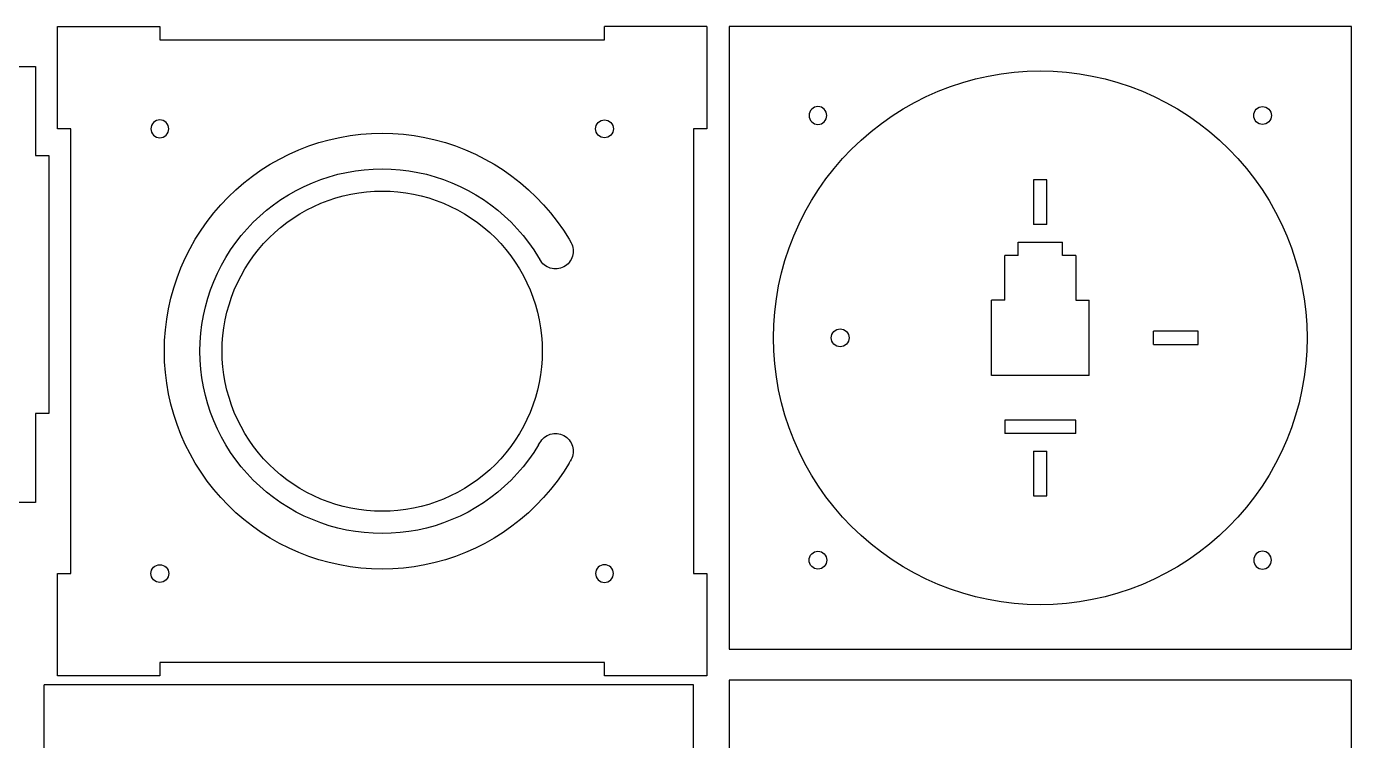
# Model space of a CAD drawing. Header units: metres. Extents: x -70 to 657, y -377 to 70.
# Drawn here: x 359 to 657, y -90.5 to 70 of the extents above; entities that cross this region are included whole.
import ezdxf

# ---------------------------------------------------------------- set-up
doc = ezdxf.new("R2010")
doc.units = ezdxf.units.M

msp = doc.modelspace()

# ---------------------------------------------------------------- linework, layer by layer
for p, q in [((366, 47), (366, 70)), ((366, 70), (389, 70)), ((389, 70), (389, 67)), ((489, 67), (489, 70)), ((512, 70), (489, 70)), ((512, 70), (512, 47)), ((517, 70), (517, -70)), ((657, 70), (517, 70)), ((657, -70), (657, 70)), ((389, 67), (489, 67)), ((341, 61), (361, 61)), ((361, 61), (361, 41)), ((578.2, 59.35), (581.12, 59.71)), ((581.12, 59.71), (584.06, 59.93)), ((584.06, 59.93), (587, 60)), ((587, 60), (589.94, 59.93)), ((589.94, 59.93), (592.88, 59.71)), ((592.88, 59.71), (595.8, 59.35)), ((566.79, 56.49), (569.58, 57.42)), ((569.58, 57.42), (572.42, 58.2)), ((572.42, 58.2), (575.29, 58.85)), ((575.29, 58.85), (578.2, 59.35)), ((595.8, 59.35), (598.71, 58.85)), ((598.71, 58.85), (601.58, 58.2)), ((601.58, 58.2), (604.42, 57.42)), ((604.42, 57.42), (607.21, 56.49)), ((558.72, 52.92), (561.35, 54.24)), ((561.35, 54.24), (564.04, 55.43)), ((564.04, 55.43), (566.79, 56.49)), ((607.21, 56.49), (609.96, 55.43)), ((609.96, 55.43), (612.65, 54.24)), ((612.65, 54.24), (615.28, 52.92)), ((535.15, 50.77), (535.04, 50.39)), ((535.34, 51.11), (535.15, 50.77)), ((535.59, 51.41), (535.34, 51.11)), ((535.89, 51.66), (535.59, 51.41)), ((536.23, 51.85), (535.89, 51.66)), ((536.61, 51.96), (536.23, 51.85)), ((537, 52), (536.61, 51.96)), ((537.39, 51.96), (537, 52)), ((537.77, 51.85), (537.39, 51.96)), ((538.11, 51.66), (537.77, 51.85)), ((538.41, 51.41), (538.11, 51.66)), ((538.66, 51.11), (538.41, 51.41)), ((538.85, 50.77), (538.66, 51.11)), ((538.96, 50.39), (538.85, 50.77)), ((553.67, 49.89), (556.15, 51.46)), ((556.15, 51.46), (558.72, 52.92)), ((615.28, 52.92), (617.85, 51.46)), ((617.85, 51.46), (620.33, 49.89)), ((635.04, 50.39), (635.15, 50.77)), ((635.15, 50.77), (635.34, 51.11)), ((635.34, 51.11), (635.59, 51.41)), ((635.59, 51.41), (635.89, 51.66)), ((635.89, 51.66), (636.23, 51.85)), ((636.23, 51.85), (636.61, 51.96)), ((636.61, 51.96), (637, 52)), ((637, 52), (637.39, 51.96)), ((637.39, 51.96), (637.77, 51.85)), ((637.77, 51.85), (638.11, 51.66)), ((638.11, 51.66), (638.41, 51.41)), ((638.41, 51.41), (638.66, 51.11)), ((638.66, 51.11), (638.85, 50.77)), ((638.85, 50.77), (638.96, 50.39)), ((387.15, 47.77), (387.04, 47.39)), ((387.34, 48.11), (387.15, 47.77)), ((387.59, 48.41), (387.34, 48.11)), ((387.89, 48.66), (387.59, 48.41)), ((388.23, 48.85), (387.89, 48.66)), ((388.61, 48.96), (388.23, 48.85)), ((389, 49), (388.61, 48.96)), ((389.39, 48.96), (389, 49)), ((389.77, 48.85), (389.39, 48.96)), ((390.11, 48.66), (389.77, 48.85)), ((390.41, 48.41), (390.11, 48.66)), ((390.66, 48.11), (390.41, 48.41)), ((390.85, 47.77), (390.66, 48.11)), ((390.96, 47.39), (390.85, 47.77)), ((487.04, 47.39), (487.15, 47.77)), ((487.15, 47.77), (487.34, 48.11)), ((487.34, 48.11), (487.59, 48.41)), ((487.59, 48.41), (487.89, 48.66)), ((487.89, 48.66), (488.23, 48.85)), ((488.23, 48.85), (488.61, 48.96)), ((488.61, 48.96), (489, 49)), ((489, 49), (489.39, 48.96)), ((489.39, 48.96), (489.77, 48.85)), ((489.77, 48.85), (490.11, 48.66)), ((490.11, 48.66), (490.41, 48.41)), ((490.41, 48.41), (490.66, 48.11)), ((490.66, 48.11), (490.85, 47.77)), ((490.85, 47.77), (490.96, 47.39)), ((535.04, 50.39), (535, 50)), ((535, 50), (535.04, 49.61)), ((535.04, 49.61), (535.15, 49.23)), ((535.15, 49.23), (535.34, 48.89)), ((535.34, 48.89), (535.59, 48.59)), ((535.59, 48.59), (535.89, 48.34)), ((535.89, 48.34), (536.23, 48.15)), ((536.23, 48.15), (536.61, 48.04)), ((536.61, 48.04), (537, 48)), ((537, 48), (537.39, 48.04)), ((537.39, 48.04), (537.77, 48.15)), ((537.77, 48.15), (538.11, 48.34)), ((538.11, 48.34), (538.41, 48.59)), ((538.41, 48.59), (538.66, 48.89)), ((538.66, 48.89), (538.85, 49.23)), ((538.85, 49.23), (538.96, 49.61)), ((539, 50), (538.96, 50.39)), ((538.96, 49.61), (539, 50)), ((548.94, 46.38), (551.26, 48.19)), ((551.26, 48.19), (553.67, 49.89)), ((620.33, 49.89), (622.74, 48.19)), ((622.74, 48.19), (625.06, 46.38)), ((635, 50), (635.04, 50.39)), ((635.04, 49.61), (635, 50)), ((635.15, 49.23), (635.04, 49.61)), ((635.34, 48.89), (635.15, 49.23)), ((635.59, 48.59), (635.34, 48.89)), ((635.89, 48.34), (635.59, 48.59)), ((636.23, 48.15), (635.89, 48.34)), ((636.61, 48.04), (636.23, 48.15)), ((637, 48), (636.61, 48.04)), ((637.39, 48.04), (637, 48)), ((637.77, 48.15), (637.39, 48.04)), ((638.11, 48.34), (637.77, 48.15)), ((638.41, 48.59), (638.11, 48.34)), ((638.66, 48.89), (638.41, 48.59)), ((638.85, 49.23), (638.66, 48.89)), ((638.96, 49.61), (638.85, 49.23)), ((638.96, 50.39), (639, 50)), ((639, 50), (638.96, 49.61)), ((369, 47), (366, 47)), ((369, -53), (369, 47)), ((387.04, 47.39), (387, 47)), ((387, 47), (387.04, 46.61)), ((387.04, 46.61), (387.15, 46.23)), ((387.15, 46.23), (387.34, 45.89)), ((387.34, 45.89), (387.59, 45.59)), ((387.59, 45.59), (387.89, 45.34)), ((387.89, 45.34), (388.23, 45.15)), ((388.23, 45.15), (388.61, 45.04)), ((388.61, 45.04), (389, 45)), ((389, 45), (389.39, 45.04)), ((389.39, 45.04), (389.77, 45.15)), ((389.77, 45.15), (390.11, 45.34)), ((390.11, 45.34), (390.41, 45.59)), ((390.41, 45.59), (390.66, 45.89)), ((390.66, 45.89), (390.85, 46.23)), ((390.85, 46.23), (390.96, 46.61)), ((391, 47), (390.96, 47.39)), ((390.96, 46.61), (391, 47)), ((427.09, 44.53), (429.44, 45.06)), ((429.44, 45.06), (431.81, 45.47)), ((431.81, 45.47), (434.2, 45.76)), ((434.2, 45.76), (436.6, 45.94)), ((436.6, 45.94), (439, 46)), ((439, 46), (441.4, 45.94)), ((441.4, 45.94), (443.8, 45.76)), ((443.8, 45.76), (446.19, 45.47)), ((446.19, 45.47), (448.56, 45.06)), ((448.56, 45.06), (450.91, 44.53)), ((487, 47), (487.04, 47.39)), ((487.04, 46.61), (487, 47)), ((487.15, 46.23), (487.04, 46.61)), ((487.34, 45.89), (487.15, 46.23)), ((487.59, 45.59), (487.34, 45.89)), ((487.89, 45.34), (487.59, 45.59)), ((488.23, 45.15), (487.89, 45.34)), ((488.61, 45.04), (488.23, 45.15)), ((489, 45), (488.61, 45.04)), ((489.39, 45.04), (489, 45)), ((489.77, 45.15), (489.39, 45.04)), ((490.11, 45.34), (489.77, 45.15)), ((490.41, 45.59), (490.11, 45.34)), ((490.66, 45.89), (490.41, 45.59)), ((490.85, 46.23), (490.66, 45.89)), ((490.96, 46.61), (490.85, 46.23)), ((490.96, 47.39), (491, 47)), ((491, 47), (490.96, 46.61)), ((512, 47), (509, 47)), ((509, 47), (509, -53)), ((546.71, 44.46), (548.94, 46.38)), ((625.06, 46.38), (627.29, 44.46)), ((418.05, 41.3), (420.25, 42.27)), ((420.25, 42.27), (422.49, 43.14)), ((422.49, 43.14), (424.78, 43.89)), ((424.78, 43.89), (427.09, 44.53)), ((450.91, 44.53), (453.22, 43.89)), ((453.22, 43.89), (455.51, 43.14)), ((455.51, 43.14), (457.75, 42.27)), ((457.75, 42.27), (459.95, 41.3)), ((542.54, 40.29), (544.57, 42.43)), ((544.57, 42.43), (546.71, 44.46)), ((627.29, 44.46), (629.43, 42.43)), ((629.43, 42.43), (631.46, 40.29)), ((361, 41), (364, 41)), ((364, 41), (364, -17)), ((411.78, 37.74), (413.81, 39.03)), ((413.81, 39.03), (415.9, 40.21)), ((415.9, 40.21), (418.05, 41.3)), ((459.95, 41.3), (462.1, 40.21)), ((462.1, 40.21), (464.19, 39.03)), ((464.19, 39.03), (466.22, 37.74)), ((540.62, 38.06), (542.54, 40.29)), ((631.46, 40.29), (633.38, 38.06)), ((407.91, 34.88), (409.81, 36.36)), ((409.81, 36.36), (411.78, 37.74)), ((425.19, 35.6), (427.1, 36.23)), ((427.1, 36.23), (429.04, 36.77)), ((429.04, 36.77), (431, 37.21)), ((431, 37.21), (432.98, 37.56)), ((432.98, 37.56), (434.98, 37.8)), ((434.98, 37.8), (436.99, 37.95)), ((436.99, 37.95), (439, 38)), ((439, 38), (441.01, 37.95)), ((441.01, 37.95), (443.02, 37.8)), ((443.02, 37.8), (445.02, 37.56)), ((445.02, 37.56), (447, 37.21)), ((447, 37.21), (448.96, 36.77)), ((448.96, 36.77), (450.9, 36.23)), ((450.9, 36.23), (452.81, 35.6)), ((466.22, 37.74), (468.19, 36.36)), ((468.19, 36.36), (470.09, 34.88)), ((538.81, 35.74), (540.62, 38.06)), ((633.38, 38.06), (635.19, 35.74)), ((404.35, 31.65), (406.09, 33.31)), ((406.09, 33.31), (407.91, 34.88)), ((417.92, 32.17), (419.67, 33.16)), ((419.67, 33.16), (421.47, 34.06)), ((421.47, 34.06), (423.31, 34.88)), ((423.31, 34.88), (425.19, 35.6)), ((433.72, 32.61), (435.47, 32.83)), ((435.47, 32.83), (437.23, 32.96)), ((437.23, 32.96), (439, 33)), ((439, 33), (440.77, 32.96)), ((440.77, 32.96), (442.53, 32.83)), ((442.53, 32.83), (444.28, 32.61)), ((452.81, 35.6), (454.69, 34.88)), ((454.69, 34.88), (456.53, 34.06)), ((456.53, 34.06), (458.33, 33.16)), ((458.33, 33.16), (460.08, 32.17)), ((470.09, 34.88), (471.91, 33.31)), ((471.91, 33.31), (473.65, 31.65)), ((535.54, 30.85), (537.11, 33.33)), ((537.11, 33.33), (538.81, 35.74)), ((588.5, 35.5), (585.5, 35.5)), ((585.5, 35.5), (585.5, 25.5)), ((588.5, 25.5), (588.5, 35.5)), ((635.19, 35.74), (636.89, 33.33)), ((636.89, 33.33), (638.46, 30.85)), ((401.12, 28.09), (402.69, 29.91)), ((402.69, 29.91), (404.35, 31.65)), ((412.99, 28.69), (414.58, 29.93)), ((414.58, 29.93), (416.22, 31.09)), ((416.22, 31.09), (417.92, 32.17)), ((423.61, 29.54), (425.22, 30.26)), ((425.22, 30.26), (426.87, 30.9)), ((426.87, 30.9), (428.55, 31.45)), ((428.55, 31.45), (430.25, 31.92)), ((430.25, 31.92), (431.98, 32.31)), ((431.98, 32.31), (433.72, 32.61)), ((444.28, 32.61), (446.02, 32.31)), ((446.02, 32.31), (447.75, 31.92)), ((447.75, 31.92), (449.45, 31.45)), ((449.45, 31.45), (451.13, 30.9)), ((451.13, 30.9), (452.78, 30.26)), ((452.78, 30.26), (454.39, 29.54)), ((460.08, 32.17), (461.78, 31.09)), ((461.78, 31.09), (463.42, 29.93)), ((463.42, 29.93), (465.01, 28.69)), ((473.65, 31.65), (475.31, 29.91)), ((475.31, 29.91), (476.88, 28.09)), ((534.08, 28.28), (535.54, 30.85)), ((638.46, 30.85), (639.92, 28.28)), ((399.64, 26.19), (401.12, 28.09)), ((410.01, 25.99), (411.47, 27.38)), ((411.47, 27.38), (412.99, 28.69)), ((417.55, 25.92), (419, 26.93)), ((419, 26.93), (420.49, 27.88)), ((420.49, 27.88), (422.03, 28.75)), ((422.03, 28.75), (423.61, 29.54)), ((454.39, 29.54), (455.97, 28.75)), ((455.97, 28.75), (457.51, 27.88)), ((457.51, 27.88), (459, 26.93)), ((459, 26.93), (460.45, 25.92)), ((465.01, 28.69), (466.53, 27.38)), ((466.53, 27.38), (467.99, 25.99)), ((476.88, 28.09), (478.36, 26.19)), ((532.76, 25.65), (534.08, 28.28)), ((639.92, 28.28), (641.24, 25.65)), ((396.97, 22.19), (398.26, 24.22)), ((398.26, 24.22), (399.64, 26.19)), ((407.31, 23.01), (408.62, 24.53)), ((408.62, 24.53), (410.01, 25.99)), ((414.82, 23.67), (416.16, 24.83)), ((416.16, 24.83), (417.55, 25.92)), ((460.45, 25.92), (461.84, 24.83)), ((461.84, 24.83), (463.18, 23.67)), ((467.99, 25.99), (469.38, 24.53)), ((469.38, 24.53), (470.69, 23.01)), ((478.36, 26.19), (479.74, 24.22)), ((479.74, 24.22), (481.03, 22.19)), ((531.57, 22.96), (532.76, 25.65)), ((588.5, 25.5), (585.5, 25.5)), ((641.24, 25.65), (642.43, 22.96)), ((395.79, 20.1), (396.97, 22.19)), ((404.91, 19.78), (406.07, 21.42)), ((406.07, 21.42), (407.31, 23.01)), ((411.17, 19.84), (412.33, 21.18)), ((412.33, 21.18), (413.54, 22.46)), ((413.54, 22.46), (414.82, 23.67)), ((463.18, 23.67), (464.46, 22.46)), ((464.46, 22.46), (465.67, 21.18)), ((465.67, 21.18), (466.83, 19.84)), ((470.69, 23.01), (471.93, 21.42)), ((471.93, 21.42), (473.09, 19.78)), ((481.03, 22.19), (481.5, 21.39)), ((481.5, 21.39), (481.67, 21.03)), ((481.67, 21.03), (481.8, 20.66)), ((530.51, 20.21), (531.57, 22.96)), ((582, 18.5), (582, 21.5)), ((582, 21.5), (592, 21.5)), ((592, 18.5), (592, 21.5)), ((642.43, 22.96), (643.49, 20.21)), ((393.73, 15.75), (394.7, 17.95)), ((394.7, 17.95), (395.79, 20.1)), ((402.84, 16.33), (403.83, 18.08)), ((403.83, 18.08), (404.91, 19.78)), ((409.07, 17), (410.08, 18.45)), ((410.08, 18.45), (411.17, 19.84)), ((466.83, 19.84), (467.92, 18.45)), ((467.92, 18.45), (468.93, 17)), ((473.09, 19.78), (474.17, 18.08)), ((474.17, 18.08), (474.44, 17.61)), ((481.67, 17.97), (481.5, 17.61)), ((481.8, 18.34), (481.67, 17.97)), ((481.8, 20.66), (481.89, 20.28)), ((481.89, 18.72), (481.8, 18.34)), ((481.89, 20.28), (481.95, 19.89)), ((481.95, 19.11), (481.89, 18.72)), ((481.95, 19.89), (481.97, 19.5)), ((481.97, 19.5), (481.95, 19.11)), ((529.58, 17.42), (530.51, 20.21)), ((579, 8.5), (579, 18.5)), ((582, 18.5), (579, 18.5)), ((595, 18.5), (592, 18.5)), ((595, 18.5), (595, 8.5)), ((643.49, 20.21), (644.42, 17.42)), ((392.86, 13.51), (393.73, 15.75)), ((401.94, 14.53), (402.84, 16.33)), ((407.25, 13.97), (408.12, 15.51)), ((408.12, 15.51), (409.07, 17)), ((468.93, 17), (469.88, 15.51)), ((469.88, 15.51), (470.75, 13.97)), ((474.65, 17.28), (474.44, 17.61)), ((474.88, 16.96), (474.65, 17.28)), ((475.14, 16.67), (474.88, 16.96)), ((475.43, 16.41), (475.14, 16.67)), ((475.75, 16.17), (475.43, 16.41)), ((476.09, 15.97), (475.75, 16.17)), ((476.44, 15.8), (476.09, 15.97)), ((476.81, 15.67), (476.44, 15.8)), ((477.19, 15.58), (476.81, 15.67)), ((477.58, 15.52), (477.19, 15.58)), ((477.97, 15.5), (477.58, 15.52)), ((478.36, 15.52), (477.97, 15.5)), ((478.75, 15.58), (478.36, 15.52)), ((479.13, 15.67), (478.75, 15.58)), ((479.5, 15.8), (479.13, 15.67)), ((479.86, 15.97), (479.5, 15.8)), ((480.19, 16.17), (479.86, 15.97)), ((480.51, 16.41), (480.19, 16.17)), ((480.8, 16.67), (480.51, 16.41)), ((481.06, 16.96), (480.8, 16.67)), ((481.3, 17.28), (481.06, 16.96)), ((481.5, 17.61), (481.3, 17.28)), ((528.8, 14.58), (529.58, 17.42)), ((644.42, 17.42), (645.2, 14.58)), ((392.11, 11.22), (392.86, 13.51)), ((400.4, 10.81), (401.12, 12.69)), ((401.12, 12.69), (401.94, 14.53)), ((405.74, 10.78), (406.46, 12.39)), ((406.46, 12.39), (407.25, 13.97)), ((470.75, 13.97), (471.54, 12.39)), ((471.54, 12.39), (472.26, 10.78)), ((528.15, 11.71), (528.8, 14.58)), ((645.2, 14.58), (645.85, 11.71)), ((391.47, 8.91), (392.11, 11.22)), ((399.77, 8.9), (400.4, 10.81)), ((404.55, 7.45), (405.1, 9.13)), ((405.1, 9.13), (405.74, 10.78)), ((472.26, 10.78), (472.9, 9.13)), ((472.9, 9.13), (473.45, 7.45)), ((527.65, 8.8), (528.15, 11.71)), ((645.85, 11.71), (646.35, 8.8)), ((390.53, 4.19), (390.94, 6.56)), ((390.94, 6.56), (391.47, 8.91)), ((398.79, 5), (399.23, 6.96)), ((399.23, 6.96), (399.77, 8.9)), ((404.08, 5.75), (404.55, 7.45)), ((473.45, 7.45), (473.92, 5.75)), ((527.29, 5.88), (527.65, 8.8)), ((579, 8.5), (576, 8.5)), ((576, -8.5), (576, 8.5)), ((595, 8.5), (598, 8.5)), ((598, -8.5), (598, 8.5)), ((646.35, 8.8), (646.71, 5.88)), ((390.24, 1.8), (390.53, 4.19)), ((398.2, 1.02), (398.44, 3.02)), ((398.44, 3.02), (398.79, 5)), ((403.39, 2.28), (403.69, 4.02)), ((403.69, 4.02), (404.08, 5.75)), ((473.92, 5.75), (474.31, 4.02)), ((474.31, 4.02), (474.61, 2.28)), ((527.07, 2.94), (527.29, 5.88)), ((646.71, 5.88), (646.93, 2.94)), ((390.06, -0.6), (390.24, 1.8)), ((398.05, -0.99), (398.2, 1.02)), ((403.04, -1.23), (403.17, 0.53)), ((403.17, 0.53), (403.39, 2.28)), ((474.61, 2.28), (474.83, 0.53)), ((474.83, 0.53), (474.96, -1.23)), ((527, 0), (527.07, 2.94)), ((527.07, -2.94), (527, 0)), ((540, 0), (540.04, 0.39)), ((540.04, 0.39), (540.15, 0.77)), ((540.15, 0.77), (540.34, 1.11)), ((540.34, 1.11), (540.59, 1.41)), ((540.59, 1.41), (540.89, 1.66)), ((540.89, 1.66), (541.23, 1.85)), ((541.23, 1.85), (541.61, 1.96)), ((541.61, 1.96), (542, 2)), ((542, 2), (542.39, 1.96)), ((542.39, 1.96), (542.77, 1.85)), ((542.77, 1.85), (543.11, 1.66)), ((543.11, 1.66), (543.41, 1.41)), ((543.41, 1.41), (543.66, 1.11)), ((543.66, 1.11), (543.85, 0.77)), ((543.85, 0.77), (543.96, 0.39)), ((543.96, 0.39), (544, 0)), ((622.5, 1.5), (612.5, 1.5)), ((612.5, -1.5), (612.5, 1.5)), ((622.5, -1.5), (622.5, 1.5)), ((646.93, 2.94), (647, 0)), ((647, 0), (646.93, -2.94)), ((390, -3), (390.06, -0.6)), ((398, -3), (398.05, -0.99)), ((403, -3), (403.04, -1.23)), ((474.96, -1.23), (475, -3)), ((527.29, -5.88), (527.07, -2.94)), ((540.04, -0.39), (540, 0)), ((540.15, -0.77), (540.04, -0.39)), ((540.34, -1.11), (540.15, -0.77)), ((540.59, -1.41), (540.34, -1.11)), ((540.89, -1.66), (540.59, -1.41)), ((541.23, -1.85), (540.89, -1.66)), ((541.61, -1.96), (541.23, -1.85)), ((542, -2), (541.61, -1.96)), ((542.39, -1.96), (542, -2)), ((542.77, -1.85), (542.39, -1.96)), ((543.11, -1.66), (542.77, -1.85)), ((543.41, -1.41), (543.11, -1.66)), ((543.66, -1.11), (543.41, -1.41)), ((543.85, -0.77), (543.66, -1.11)), ((543.96, -0.39), (543.85, -0.77)), ((544, 0), (543.96, -0.39)), ((612.5, -1.5), (622.5, -1.5)), ((646.93, -2.94), (646.71, -5.88)), ((390.06, -5.4), (390, -3)), ((390.24, -7.8), (390.06, -5.4)), ((398.05, -5.01), (398, -3)), ((398.2, -7.02), (398.05, -5.01)), ((403.04, -4.77), (403, -3)), ((403.17, -6.53), (403.04, -4.77)), ((474.96, -4.77), (474.83, -6.53)), ((475, -3), (474.96, -4.77)), ((527.65, -8.8), (527.29, -5.88)), ((646.71, -5.88), (646.35, -8.8)), ((390.53, -10.19), (390.24, -7.8)), ((398.44, -9.02), (398.2, -7.02)), ((403.39, -8.28), (403.17, -6.53)), ((403.69, -10.02), (403.39, -8.28)), ((474.61, -8.28), (474.31, -10.02)), ((474.83, -6.53), (474.61, -8.28)), ((528.15, -11.71), (527.65, -8.8)), ((598, -8.5), (576, -8.5)), ((646.35, -8.8), (645.85, -11.71)), ((390.94, -12.56), (390.53, -10.19)), ((398.79, -11), (398.44, -9.02)), ((399.23, -12.96), (398.79, -11)), ((404.08, -11.75), (403.69, -10.02)), ((404.55, -13.45), (404.08, -11.75)), ((473.92, -11.75), (473.45, -13.45)), ((474.31, -10.02), (473.92, -11.75)), ((528.8, -14.58), (528.15, -11.71)), ((645.85, -11.71), (645.2, -14.58)), ((391.47, -14.91), (390.94, -12.56)), ((399.77, -14.9), (399.23, -12.96)), ((405.1, -15.13), (404.55, -13.45)), ((473.45, -13.45), (472.9, -15.13)), ((529.58, -17.42), (528.8, -14.58)), ((645.2, -14.58), (644.42, -17.42)), ((361, -17), (361, -37)), ((364, -17), (361, -17)), ((392.11, -17.22), (391.47, -14.91)), ((392.86, -19.51), (392.11, -17.22)), ((400.4, -16.81), (399.77, -14.9)), ((401.12, -18.69), (400.4, -16.81)), ((405.74, -16.78), (405.1, -15.13)), ((406.46, -18.39), (405.74, -16.78)), ((472.26, -16.78), (471.54, -18.39)), ((472.9, -15.13), (472.26, -16.78)), ((530.51, -20.21), (529.58, -17.42)), ((644.42, -17.42), (643.49, -20.21)), ((393.73, -21.75), (392.86, -19.51)), ((401.94, -20.53), (401.12, -18.69)), ((402.84, -22.33), (401.94, -20.53)), ((407.25, -19.97), (406.46, -18.39)), ((408.12, -21.51), (407.25, -19.97)), ((470.75, -19.97), (469.88, -21.51)), ((471.54, -18.39), (470.75, -19.97)), ((531.57, -22.96), (530.51, -20.21)), ((595, -18.5), (579, -18.5)), ((579, -18.5), (579, -21.5)), ((595, -21.5), (595, -18.5)), ((643.49, -20.21), (642.43, -22.96)), ((394.7, -23.95), (393.73, -21.75)), ((403.83, -24.08), (402.84, -22.33)), ((409.07, -23), (408.12, -21.51)), ((410.08, -24.45), (409.07, -23)), ((468.93, -23), (467.92, -24.45)), ((469.88, -21.51), (468.93, -23)), ((474.17, -24.08), (474.44, -23.61)), ((474.44, -23.61), (474.65, -23.28)), ((474.65, -23.28), (474.88, -22.96)), ((474.88, -22.96), (475.14, -22.67)), ((475.14, -22.67), (475.43, -22.41)), ((475.43, -22.41), (475.75, -22.17)), ((475.75, -22.17), (476.09, -21.97)), ((476.09, -21.97), (476.44, -21.8)), ((476.44, -21.8), (476.81, -21.67)), ((476.81, -21.67), (477.19, -21.58)), ((477.19, -21.58), (477.58, -21.52)), ((477.58, -21.52), (477.97, -21.5)), ((477.97, -21.5), (478.36, -21.52)), ((478.36, -21.52), (478.75, -21.58)), ((478.75, -21.58), (479.13, -21.67)), ((479.13, -21.67), (479.5, -21.8)), ((479.5, -21.8), (479.86, -21.97)), ((479.86, -21.97), (480.19, -22.17)), ((480.19, -22.17), (480.51, -22.41)), ((480.51, -22.41), (480.8, -22.67)), ((480.8, -22.67), (481.06, -22.96)), ((481.06, -22.96), (481.3, -23.28)), ((481.3, -23.28), (481.5, -23.61)), ((481.5, -23.61), (481.67, -23.97)), ((532.76, -25.65), (531.57, -22.96)), ((595, -21.5), (579, -21.5)), ((642.43, -22.96), (641.24, -25.65)), ((395.79, -26.1), (394.7, -23.95)), ((396.97, -28.19), (395.79, -26.1)), ((404.91, -25.78), (403.83, -24.08)), ((406.07, -27.42), (404.91, -25.78)), ((411.17, -25.84), (410.08, -24.45)), ((412.33, -27.18), (411.17, -25.84)), ((466.83, -25.84), (465.67, -27.18)), ((467.92, -24.45), (466.83, -25.84)), ((473.09, -25.78), (471.93, -27.42)), ((474.17, -24.08), (473.09, -25.78)), ((481.67, -23.97), (481.8, -24.34)), ((481.8, -26.66), (481.67, -27.03)), ((481.8, -24.34), (481.89, -24.72)), ((481.89, -26.28), (481.8, -26.66)), ((481.89, -24.72), (481.95, -25.11)), ((481.95, -25.89), (481.89, -26.28)), ((481.95, -25.11), (481.97, -25.5)), ((481.97, -25.5), (481.95, -25.89)), ((534.08, -28.28), (532.76, -25.65)), ((585.5, -25.5), (585.5, -35.5)), ((585.5, -25.5), (588.5, -25.5)), ((588.5, -35.5), (588.5, -25.5)), ((641.24, -25.65), (639.92, -28.28)), ((398.26, -30.22), (396.97, -28.19)), ((407.31, -29.01), (406.07, -27.42)), ((408.62, -30.53), (407.31, -29.01)), ((413.54, -28.46), (412.33, -27.18)), ((414.82, -29.67), (413.54, -28.46)), ((416.16, -30.83), (414.82, -29.67)), ((463.18, -29.67), (461.84, -30.83)), ((464.46, -28.46), (463.18, -29.67)), ((465.67, -27.18), (464.46, -28.46)), ((470.69, -29.01), (469.38, -30.53)), ((471.93, -27.42), (470.69, -29.01)), ((481.03, -28.19), (479.74, -30.22)), ((481.03, -28.19), (481.3, -27.72)), ((481.5, -27.39), (481.3, -27.72)), ((481.67, -27.03), (481.5, -27.39)), ((535.54, -30.85), (534.08, -28.28)), ((639.92, -28.28), (638.46, -30.85)), ((399.64, -32.19), (398.26, -30.22)), ((401.12, -34.09), (399.64, -32.19)), ((410.01, -31.99), (408.62, -30.53)), ((411.47, -33.38), (410.01, -31.99)), ((417.55, -31.92), (416.16, -30.83)), ((419, -32.93), (417.55, -31.92)), ((460.45, -31.92), (459, -32.93)), ((461.84, -30.83), (460.45, -31.92)), ((467.99, -31.99), (466.53, -33.38)), ((469.38, -30.53), (467.99, -31.99)), ((478.36, -32.19), (476.88, -34.09)), ((479.74, -30.22), (478.36, -32.19)), ((537.11, -33.33), (535.54, -30.85)), ((638.46, -30.85), (636.89, -33.33)), ((402.69, -35.91), (401.12, -34.09)), ((412.99, -34.69), (411.47, -33.38)), ((414.58, -35.93), (412.99, -34.69)), ((420.49, -33.88), (419, -32.93)), ((422.03, -34.75), (420.49, -33.88)), ((423.61, -35.54), (422.03, -34.75)), ((425.22, -36.26), (423.61, -35.54)), ((454.39, -35.54), (452.78, -36.26)), ((455.97, -34.75), (454.39, -35.54)), ((457.51, -33.88), (455.97, -34.75)), ((459, -32.93), (457.51, -33.88)), ((465.01, -34.69), (463.42, -35.93)), ((466.53, -33.38), (465.01, -34.69)), ((476.88, -34.09), (475.31, -35.91)), ((538.81, -35.74), (537.11, -33.33)), ((540.62, -38.06), (538.81, -35.74)), ((585.5, -35.5), (588.5, -35.5)), ((635.19, -35.74), (633.38, -38.06)), ((636.89, -33.33), (635.19, -35.74)), ((361, -37), (341, -37)), ((404.35, -37.65), (402.69, -35.91)), ((406.09, -39.31), (404.35, -37.65)), ((416.22, -37.09), (414.58, -35.93)), ((417.92, -38.17), (416.22, -37.09)), ((419.67, -39.16), (417.92, -38.17)), ((426.87, -36.9), (425.22, -36.26)), ((428.55, -37.45), (426.87, -36.9)), ((430.25, -37.92), (428.55, -37.45)), ((431.98, -38.31), (430.25, -37.92)), ((433.72, -38.61), (431.98, -38.31)), ((435.47, -38.83), (433.72, -38.61)), ((444.28, -38.61), (442.53, -38.83)), ((446.02, -38.31), (444.28, -38.61)), ((447.75, -37.92), (446.02, -38.31)), ((449.45, -37.45), (447.75, -37.92)), ((451.13, -36.9), (449.45, -37.45)), ((452.78, -36.26), (451.13, -36.9)), ((460.08, -38.17), (458.33, -39.16)), ((461.78, -37.09), (460.08, -38.17)), ((463.42, -35.93), (461.78, -37.09)), ((473.65, -37.65), (471.91, -39.31)), ((475.31, -35.91), (473.65, -37.65)), ((542.54, -40.29), (540.62, -38.06)), ((633.38, -38.06), (631.46, -40.29)), ((407.91, -40.88), (406.09, -39.31)), ((409.81, -42.36), (407.91, -40.88)), ((421.47, -40.06), (419.67, -39.16)), ((423.31, -40.88), (421.47, -40.06)), ((425.19, -41.6), (423.31, -40.88)), ((427.1, -42.23), (425.19, -41.6)), ((437.23, -38.96), (435.47, -38.83)), ((439, -39), (437.23, -38.96)), ((440.77, -38.96), (439, -39)), ((442.53, -38.83), (440.77, -38.96)), ((452.81, -41.6), (450.9, -42.23)), ((454.69, -40.88), (452.81, -41.6)), ((456.53, -40.06), (454.69, -40.88)), ((458.33, -39.16), (456.53, -40.06)), ((470.09, -40.88), (468.19, -42.36)), ((471.91, -39.31), (470.09, -40.88)), ((544.57, -42.43), (542.54, -40.29)), ((631.46, -40.29), (629.43, -42.43)), ((411.78, -43.74), (409.81, -42.36)), ((413.81, -45.03), (411.78, -43.74)), ((429.04, -42.77), (427.1, -42.23)), ((431, -43.21), (429.04, -42.77)), ((432.98, -43.56), (431, -43.21)), ((434.98, -43.8), (432.98, -43.56)), ((436.99, -43.95), (434.98, -43.8)), ((439, -44), (436.99, -43.95)), ((441.01, -43.95), (439, -44)), ((443.02, -43.8), (441.01, -43.95)), ((445.02, -43.56), (443.02, -43.8)), ((447, -43.21), (445.02, -43.56)), ((448.96, -42.77), (447, -43.21)), ((450.9, -42.23), (448.96, -42.77)), ((466.22, -43.74), (464.19, -45.03)), ((468.19, -42.36), (466.22, -43.74)), ((546.71, -44.46), (544.57, -42.43)), ((548.94, -46.38), (546.71, -44.46)), ((627.29, -44.46), (625.06, -46.38)), ((629.43, -42.43), (627.29, -44.46)), ((415.9, -46.21), (413.81, -45.03)), ((418.05, -47.3), (415.9, -46.21)), ((420.25, -48.27), (418.05, -47.3)), ((459.95, -47.3), (457.75, -48.27)), ((462.1, -46.21), (459.95, -47.3)), ((464.19, -45.03), (462.1, -46.21)), ((551.26, -48.19), (548.94, -46.38)), ((625.06, -46.38), (622.74, -48.19)), ((422.49, -49.14), (420.25, -48.27)), ((424.78, -49.89), (422.49, -49.14)), ((427.09, -50.53), (424.78, -49.89)), ((429.44, -51.06), (427.09, -50.53)), ((450.91, -50.53), (448.56, -51.06)), ((453.22, -49.89), (450.91, -50.53)), ((455.51, -49.14), (453.22, -49.89)), ((457.75, -48.27), (455.51, -49.14)), ((535, -50), (535.04, -49.61)), ((535.04, -50.39), (535, -50)), ((535.04, -49.61), (535.15, -49.23)), ((535.15, -50.77), (535.04, -50.39)), ((535.15, -49.23), (535.34, -48.89)), ((535.34, -48.89), (535.59, -48.59)), ((535.59, -48.59), (535.89, -48.34)), ((535.89, -48.34), (536.23, -48.15)), ((536.23, -48.15), (536.61, -48.04)), ((536.61, -48.04), (537, -48)), ((537, -48), (537.39, -48.04)), ((537.39, -48.04), (537.77, -48.15)), ((537.77, -48.15), (538.11, -48.34)), ((538.11, -48.34), (538.41, -48.59)), ((538.41, -48.59), (538.66, -48.89)), ((538.66, -48.89), (538.85, -49.23)), ((538.85, -49.23), (538.96, -49.61)), ((538.96, -50.39), (538.85, -50.77)), ((538.96, -49.61), (539, -50)), ((539, -50), (538.96, -50.39)), ((553.67, -49.89), (551.26, -48.19)), ((556.15, -51.46), (553.67, -49.89)), ((620.33, -49.89), (617.85, -51.46)), ((622.74, -48.19), (620.33, -49.89)), ((635.04, -49.61), (635, -50)), ((635, -50), (635.04, -50.39)), ((635.15, -49.23), (635.04, -49.61)), ((635.04, -50.39), (635.15, -50.77)), ((635.34, -48.89), (635.15, -49.23)), ((635.59, -48.59), (635.34, -48.89)), ((635.89, -48.34), (635.59, -48.59)), ((636.23, -48.15), (635.89, -48.34)), ((636.61, -48.04), (636.23, -48.15)), ((637, -48), (636.61, -48.04)), ((637.39, -48.04), (637, -48)), ((637.77, -48.15), (637.39, -48.04)), ((638.11, -48.34), (637.77, -48.15)), ((638.41, -48.59), (638.11, -48.34)), ((638.66, -48.89), (638.41, -48.59)), ((638.85, -49.23), (638.66, -48.89)), ((638.96, -49.61), (638.85, -49.23)), ((638.85, -50.77), (638.96, -50.39)), ((639, -50), (638.96, -49.61)), ((638.96, -50.39), (639, -50)), ((366, -76), (366, -53)), ((366, -53), (369, -53)), ((387, -53), (387.04, -52.61)), ((387.04, -53.39), (387, -53)), ((387.04, -52.61), (387.15, -52.23)), ((387.15, -53.77), (387.04, -53.39)), ((387.15, -52.23), (387.34, -51.89)), ((387.34, -51.89), (387.59, -51.59)), ((387.59, -51.59), (387.89, -51.34)), ((387.89, -51.34), (388.23, -51.15)), ((388.23, -51.15), (388.61, -51.04)), ((388.61, -51.04), (389, -51)), ((389, -51), (389.39, -51.04)), ((389.39, -51.04), (389.77, -51.15)), ((389.77, -51.15), (390.11, -51.34)), ((390.11, -51.34), (390.41, -51.59)), ((390.41, -51.59), (390.66, -51.89)), ((390.66, -51.89), (390.85, -52.23)), ((390.85, -52.23), (390.96, -52.61)), ((390.96, -53.39), (390.85, -53.77)), ((390.96, -52.61), (391, -53)), ((391, -53), (390.96, -53.39)), ((431.81, -51.47), (429.44, -51.06)), ((434.2, -51.76), (431.81, -51.47)), ((436.6, -51.94), (434.2, -51.76)), ((439, -52), (436.6, -51.94)), ((441.4, -51.94), (439, -52)), ((443.8, -51.76), (441.4, -51.94)), ((446.19, -51.47), (443.8, -51.76)), ((448.56, -51.06), (446.19, -51.47)), ((487.04, -52.61), (487, -53)), ((487, -53), (487.04, -53.39)), ((487.15, -52.23), (487.04, -52.61)), ((487.04, -53.39), (487.15, -53.77)), ((487.34, -51.89), (487.15, -52.23)), ((487.59, -51.59), (487.34, -51.89)), ((487.89, -51.34), (487.59, -51.59)), ((488.23, -51.15), (487.89, -51.34)), ((488.61, -51.04), (488.23, -51.15)), ((489, -51), (488.61, -51.04)), ((489.39, -51.04), (489, -51)), ((489.77, -51.15), (489.39, -51.04)), ((490.11, -51.34), (489.77, -51.15)), ((490.41, -51.59), (490.11, -51.34)), ((490.66, -51.89), (490.41, -51.59)), ((490.85, -52.23), (490.66, -51.89)), ((490.96, -52.61), (490.85, -52.23)), ((490.85, -53.77), (490.96, -53.39)), ((491, -53), (490.96, -52.61)), ((490.96, -53.39), (491, -53)), ((509, -53), (512, -53)), ((512, -53), (512, -76)), ((535.34, -51.11), (535.15, -50.77)), ((535.59, -51.41), (535.34, -51.11)), ((535.89, -51.66), (535.59, -51.41)), ((536.23, -51.85), (535.89, -51.66)), ((536.61, -51.96), (536.23, -51.85)), ((537, -52), (536.61, -51.96)), ((537.39, -51.96), (537, -52)), ((537.77, -51.85), (537.39, -51.96)), ((538.11, -51.66), (537.77, -51.85)), ((538.41, -51.41), (538.11, -51.66)), ((538.66, -51.11), (538.41, -51.41)), ((538.85, -50.77), (538.66, -51.11)), ((558.72, -52.92), (556.15, -51.46)), ((561.35, -54.24), (558.72, -52.92)), ((615.28, -52.92), (612.65, -54.24)), ((617.85, -51.46), (615.28, -52.92)), ((635.15, -50.77), (635.34, -51.11)), ((635.34, -51.11), (635.59, -51.41)), ((635.59, -51.41), (635.89, -51.66)), ((635.89, -51.66), (636.23, -51.85)), ((636.23, -51.85), (636.61, -51.96)), ((636.61, -51.96), (637, -52)), ((637, -52), (637.39, -51.96)), ((637.39, -51.96), (637.77, -51.85)), ((637.77, -51.85), (638.11, -51.66)), ((638.11, -51.66), (638.41, -51.41)), ((638.41, -51.41), (638.66, -51.11)), ((638.66, -51.11), (638.85, -50.77)), ((387.34, -54.11), (387.15, -53.77)), ((387.59, -54.41), (387.34, -54.11)), ((387.89, -54.66), (387.59, -54.41)), ((388.23, -54.85), (387.89, -54.66)), ((388.61, -54.96), (388.23, -54.85)), ((389, -55), (388.61, -54.96)), ((389.39, -54.96), (389, -55)), ((389.77, -54.85), (389.39, -54.96)), ((390.11, -54.66), (389.77, -54.85)), ((390.41, -54.41), (390.11, -54.66)), ((390.66, -54.11), (390.41, -54.41)), ((390.85, -53.77), (390.66, -54.11)), ((487.15, -53.77), (487.34, -54.11)), ((487.34, -54.11), (487.59, -54.41)), ((487.59, -54.41), (487.89, -54.66)), ((487.89, -54.66), (488.23, -54.85)), ((488.23, -54.85), (488.61, -54.96)), ((488.61, -54.96), (489, -55)), ((489, -55), (489.39, -54.96)), ((489.39, -54.96), (489.77, -54.85)), ((489.77, -54.85), (490.11, -54.66)), ((490.11, -54.66), (490.41, -54.41)), ((490.41, -54.41), (490.66, -54.11)), ((490.66, -54.11), (490.85, -53.77)), ((564.04, -55.43), (561.35, -54.24)), ((566.79, -56.49), (564.04, -55.43)), ((569.58, -57.42), (566.79, -56.49)), ((607.21, -56.49), (604.42, -57.42)), ((609.96, -55.43), (607.21, -56.49)), ((612.65, -54.24), (609.96, -55.43)), ((572.42, -58.2), (569.58, -57.42)), ((575.29, -58.85), (572.42, -58.2)), ((578.2, -59.35), (575.29, -58.85)), ((581.12, -59.71), (578.2, -59.35)), ((595.8, -59.35), (592.88, -59.71)), ((598.71, -58.85), (595.8, -59.35)), ((601.58, -58.2), (598.71, -58.85)), ((604.42, -57.42), (601.58, -58.2)), ((584.06, -59.93), (581.12, -59.71)), ((587, -60), (584.06, -59.93)), ((589.94, -59.93), (587, -60)), ((592.88, -59.71), (589.94, -59.93)), ((517, -70), (657, -70)), ((489, -73), (389, -73)), ((389, -73), (389, -76)), ((489, -76), (489, -73)), ((389, -76), (366, -76)), ((512, -76), (489, -76)), ((517, -77), (517, -217)), ((657, -77), (517, -77)), ((657, -217), (657, -77)), ((363, -98), (363, -78)), ((509, -78), (363, -78)), ((509, -98), (509, -78))]:
    msp.add_line(p, q)

doc.saveas('drawing.dxf')
